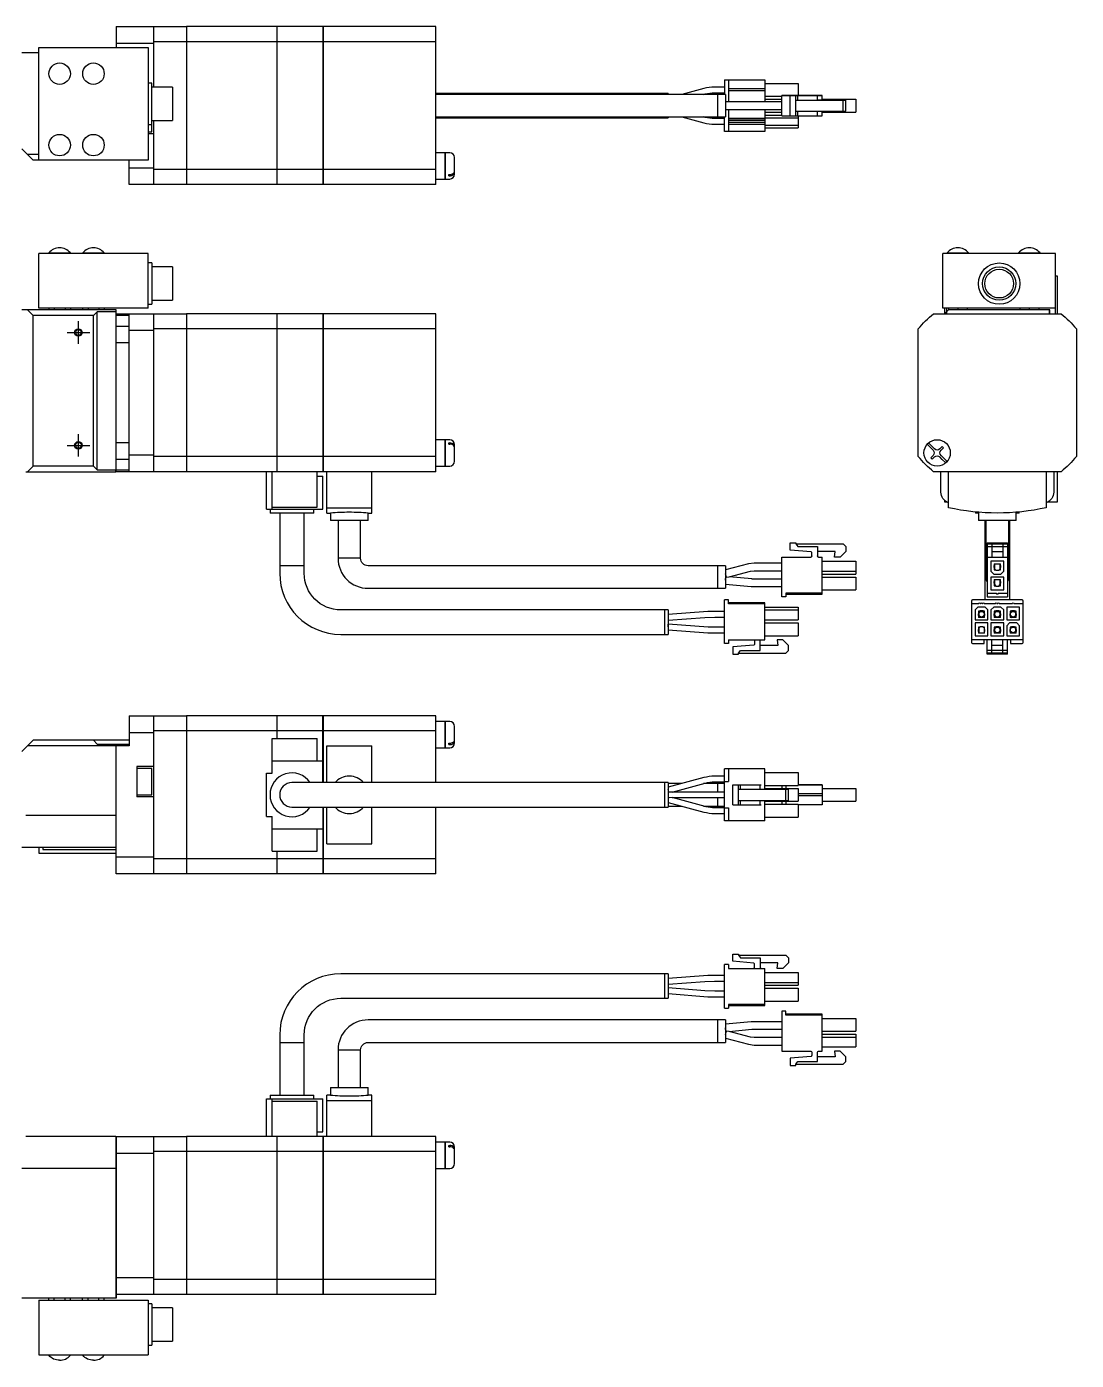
# Model space of a CAD drawing. Extents: x 0 to 479, y -8 to 365.
# Drawn here: x 200.1 to 479.1, y 10 to 364.5 of the extents above; entities that cross this region are included whole.
import ezdxf

# ---------------------------------------------------------------- set-up
doc = ezdxf.new("R2010")
doc.units = 0
doc.header["$LTSCALE"] = 0.5
doc.linetypes.add('CENTER', pattern=[50.8, 31.75, -6.35, 6.35, -6.35])
for name, color, linetype in [('MSM_CENTER', 1, 'CENTER'), ('MSM_CONTINUOUS', 7, 'CONTINUOUS'), ('MSM_NARROW', 5, 'CONTINUOUS')]:
    doc.layers.add(name, color=color, linetype=linetype)

msp = doc.modelspace()

# ---------------------------------------------------------------- linework, layer by layer
at = {"layer": 'MSM_CENTER'}
for p, q in [((213.83, 280.23), (213.83, 286.23)), ((210.83, 283.23), (216.83, 283.23)), ((213.83, 250.23), (213.83, 256.23)), ((210.83, 253.23), (216.83, 253.23))]:
    msp.add_line(p, q, dxfattribs=at)
at = {"layer": 'MSM_CONTINUOUS'}
for p, q in [((223.83, 364.54), (223.83, 359.04)), ((223.83, 364.54), (242.53, 364.54)), ((233.83, 348.46), (233.83, 364.54)), ((242.53, 364.54), (242.53, 322.54)), ((242.58, 364.49), (242.53, 364.49)), ((242.58, 364.54), (242.58, 322.54)), ((266.53, 364.54), (242.58, 364.54)), ((266.53, 364.54), (266.53, 322.54)), ((266.58, 364.49), (266.53, 364.49)), ((266.58, 364.54), (266.58, 322.54)), ((278.83, 364.54), (266.58, 364.54)), ((278.83, 364.54), (278.83, 322.54)), ((278.88, 364.49), (278.83, 364.49)), ((278.88, 364.54), (278.88, 322.54)), ((308.83, 364.54), (278.88, 364.54)), ((308.83, 322.54), (308.83, 364.54)), ((203.33, 359.04), (232.33, 359.04)), ((203.33, 329.04), (203.33, 359.04)), ((233.83, 360.04), (223.83, 360.04)), ((232.33, 359.04), (232.33, 329.04)), ((242.53, 360.51), (233.83, 360.51)), ((242.58, 360.25), (242.53, 360.25)), ((266.53, 360.51), (242.58, 360.51)), ((266.58, 360.25), (266.53, 360.25)), ((278.83, 360.51), (266.58, 360.51)), ((278.88, 360.25), (278.83, 360.25)), ((308.83, 360.51), (278.88, 360.51)), ((203.33, 357.54), (198.83, 357.54)), ((233.33, 349.54), (232.33, 349.54)), ((233.33, 336.54), (233.33, 349.54)), ((238.83, 348.46), (233.33, 348.46)), ((238.83, 348.46), (238.83, 339.61)), ((380.06, 348.11), (374.21, 346.54)), ((385.58, 348.49), (382.94, 348.49)), ((385.58, 350.44), (385.58, 346.54)), ((385.58, 350.44), (396.28, 350.44)), ((386.58, 350.44), (386.58, 344.54)), ((396.28, 347.99), (386.58, 347.99)), ((396.28, 347.49), (386.58, 347.49)), ((396.28, 350.44), (396.28, 344.54)), ((396.28, 349.44), (405.18, 349.44)), ((405.18, 349.44), (405.18, 346.24)), ((370.58, 346.79), (308.83, 346.79)), ((385.83, 346.54), (308.83, 346.54)), ((369.58, 346.79), (369.58, 346.54)), ((370.58, 346.79), (370.58, 346.54)), ((380, 346.54), (380.45, 346.66)), ((382.94, 346.99), (385.58, 346.99)), ((383.83, 340.54), (383.83, 346.54)), ((385.83, 346.54), (385.83, 340.54)), ((392.73, 344.54), (385.83, 344.54)), ((392.2, 344.54), (385.83, 344.54)), ((393.47, 344.54), (392.2, 344.54)), ((392.92, 344.54), (392.73, 344.54)), ((400.83, 344.54), (392.92, 344.54)), ((400.83, 344.54), (393.47, 344.54)), ((396.28, 346.04), (400.83, 346.04)), ((396.28, 345.24), (400.83, 345.24)), ((400.83, 346.23), (408.48, 346.23)), ((401.83, 346.24), (400.83, 346.24)), ((400.83, 346.24), (400.83, 346.23)), ((400.83, 340.83), (400.83, 346.23)), ((411.53, 346.24), (401.83, 346.24)), ((408.59, 346.23), (403.03, 346.23)), ((403.03, 346.23), (404.53, 346.23)), ((403.03, 340.83), (403.03, 346.23)), ((404.53, 346.23), (405.03, 346.23)), ((404.53, 340.83), (404.53, 346.23)), ((404.53, 345.04), (417.13, 345.04)), ((405.03, 346.23), (410.28, 346.23)), ((405.03, 345.04), (405.03, 346.23)), ((408.48, 346.23), (408.78, 346.23)), ((408.78, 346.23), (408.59, 346.23)), ((410.28, 345.04), (410.28, 346.23)), ((410.28, 346.23), (410.58, 346.23)), ((414.96, 345.04), (410.28, 345.04)), ((410.58, 345.04), (410.28, 345.04)), ((410.58, 346.23), (411.53, 346.23)), ((411.53, 346.23), (411.53, 346.24)), ((411.53, 345.04), (411.53, 346.23)), ((411.53, 345.24), (420.43, 345.24)), ((411.53, 345.24), (420.43, 345.24)), ((411.53, 345.24), (420.43, 345.24)), ((414.83, 345.04), (414.96, 345.04)), ((416.33, 345.04), (414.96, 345.04)), ((417.83, 345.04), (416.33, 345.04)), ((417.13, 345.04), (417.83, 345.04)), ((417.13, 342.04), (417.13, 345.04)), ((417.83, 342.04), (417.83, 345.04)), ((420.43, 345.24), (420.43, 341.84)), ((308.83, 340.54), (385.83, 340.54)), ((369.58, 340.54), (369.58, 340.29)), ((370.58, 340.54), (370.58, 340.29)), ((374.21, 340.54), (380.06, 338.97)), ((380.45, 340.41), (380, 340.54)), ((385.58, 336.64), (385.58, 340.54)), ((385.83, 342.54), (392.2, 342.54)), ((386.58, 342.54), (386.58, 336.64)), ((392.2, 342.54), (393.47, 342.54)), ((393.47, 342.54), (400.83, 342.54)), ((396.28, 342.54), (396.28, 336.64)), ((396.28, 341.84), (400.83, 341.84)), ((396.28, 341.04), (400.83, 341.04)), ((400.83, 340.83), (403.03, 340.83)), ((403.03, 340.83), (404.53, 340.83)), ((404.53, 342.04), (417.13, 342.04)), ((404.53, 340.83), (405.03, 340.83)), ((405.03, 340.83), (405.03, 342.04)), ((405.03, 340.83), (410.28, 340.83)), ((405.18, 340.83), (405.18, 337.64)), ((410.28, 340.83), (410.28, 342.04)), ((410.28, 340.83), (410.58, 340.83)), ((410.58, 340.83), (411.53, 340.83)), ((411.53, 340.83), (411.53, 342.04)), ((411.53, 341.84), (420.43, 341.84)), ((417.13, 342.04), (417.83, 342.04)), ((232.33, 338.54), (233.33, 338.54)), ((233.33, 339.61), (238.83, 339.61)), ((233.83, 322.54), (233.83, 339.61)), ((308.83, 340.29), (370.58, 340.29)), ((385.58, 340.09), (382.95, 340.09)), ((382.95, 338.59), (385.58, 338.59)), ((396.28, 340.14), (386.58, 340.14)), ((396.28, 339.64), (386.58, 339.64)), ((396.28, 339.59), (386.58, 339.59)), ((396.28, 339.09), (386.58, 339.09)), ((396.28, 339.04), (386.58, 339.04)), ((396.28, 338.54), (386.58, 338.54)), ((396.28, 340.29), (405.18, 340.29)), ((396.28, 338.39), (405.18, 338.39)), ((396.28, 337.64), (405.18, 337.64)), ((232.33, 336.54), (233.33, 336.54)), ((233.83, 336.04), (232.33, 336.04)), ((396.28, 336.64), (385.58, 336.64)), ((201.83, 329.04), (198.83, 332.04)), ((203.33, 330.54), (200.33, 330.54)), ((311.33, 331.04), (308.83, 331.04)), ((311.33, 324.04), (311.33, 331.04)), ((311.38, 330.99), (311.33, 330.99)), ((311.38, 324.04), (311.38, 331.04)), ((312.53, 331.04), (311.38, 331.04)), ((313.83, 325.34), (313.83, 329.74)), ((232.33, 329.04), (201.83, 329.04)), ((227.33, 322.54), (227.33, 329.04)), ((227.33, 327.04), (233.83, 327.04)), ((242.53, 326.56), (233.83, 326.56)), ((242.58, 326.82), (242.53, 326.82)), ((266.53, 326.56), (242.58, 326.56)), ((266.58, 326.82), (266.53, 326.82)), ((278.83, 326.56), (266.58, 326.56)), ((278.88, 326.82), (278.83, 326.82)), ((308.83, 326.56), (278.88, 326.56)), ((308.83, 324.04), (311.33, 324.04)), ((311.33, 324.09), (311.38, 324.09)), ((311.38, 324.04), (312.53, 324.04)), ((312.33, 325.24), (312.53, 325.24)), ((312.33, 324.89), (312.33, 325.24)), ((312.33, 324.89), (312.53, 324.89)), ((242.53, 322.54), (227.33, 322.54)), ((242.58, 322.59), (242.53, 322.59)), ((266.53, 322.54), (242.58, 322.54)), ((266.58, 322.59), (266.53, 322.59)), ((278.83, 322.54), (266.58, 322.54)), ((278.88, 322.59), (278.83, 322.59)), ((308.83, 322.54), (278.88, 322.54)), ((203.33, 289.73), (203.33, 304.23)), ((232.33, 304.23), (203.33, 304.23)), ((205.98, 304.39), (211.68, 304.39)), ((205.98, 304.39), (205.98, 304.23)), ((211.68, 304.23), (211.68, 304.39)), ((214.98, 304.39), (220.68, 304.39)), ((214.98, 304.39), (214.98, 304.23)), ((220.68, 304.23), (220.68, 304.39)), ((232.33, 289.73), (232.33, 304.23)), ((233.33, 301.73), (232.33, 301.73)), ((233.33, 301.73), (233.33, 290.73)), ((443.58, 289.73), (443.58, 304.23)), ((473.58, 304.23), (443.58, 304.23)), ((444.73, 304.39), (450.43, 304.39)), ((444.73, 304.39), (444.73, 304.23)), ((450.43, 304.23), (450.43, 304.39)), ((463.73, 304.39), (469.43, 304.39)), ((463.73, 304.39), (463.73, 304.23)), ((469.43, 304.23), (469.43, 304.39)), ((473.58, 288.23), (473.58, 304.23)), ((238.83, 300.65), (233.33, 300.65)), ((238.83, 300.65), (238.83, 291.8)), ((474.08, 298.23), (473.58, 298.23)), ((474.08, 288.23), (474.08, 298.23)), ((232.33, 290.73), (233.33, 290.73)), ((233.33, 291.8), (238.83, 291.8)), ((223.83, 289.23), (198.83, 289.23)), ((201.83, 287.73), (200.33, 289.23)), ((201.83, 247.73), (201.83, 287.73)), ((217.83, 287.73), (201.83, 287.73)), ((232.33, 289.73), (203.33, 289.73)), ((205.94, 289.73), (205.94, 289.23)), ((207.38, 289.73), (207.38, 289.23)), ((210.27, 289.73), (210.27, 289.23)), ((211.71, 289.73), (211.71, 289.23)), ((214.94, 289.73), (214.94, 289.23)), ((216.38, 289.73), (216.38, 289.23)), ((218.83, 288.73), (217.83, 287.73)), ((217.83, 247.73), (217.83, 287.73)), ((223.83, 288.73), (218.83, 288.73)), ((218.83, 246.73), (218.83, 288.73)), ((219.27, 289.73), (219.27, 289.23)), ((220.71, 289.73), (220.71, 289.23)), ((223.83, 246.23), (223.83, 289.23)), ((223.83, 288.23), (242.53, 288.23)), ((227.33, 287.73), (223.83, 287.73)), ((227.33, 246.23), (227.33, 288.23)), ((233.83, 246.23), (233.83, 288.23)), ((242.53, 288.23), (242.53, 246.23)), ((242.58, 288.18), (242.53, 288.18)), ((242.58, 288.23), (242.58, 246.23)), ((266.53, 288.23), (242.58, 288.23)), ((266.53, 288.23), (266.53, 246.23)), ((266.58, 288.18), (266.53, 288.18)), ((266.58, 288.23), (266.58, 246.23)), ((278.83, 288.23), (266.58, 288.23)), ((278.83, 288.23), (278.83, 246.23)), ((278.88, 288.18), (278.83, 288.18)), ((278.88, 288.23), (278.88, 246.23)), ((308.83, 288.23), (278.88, 288.23)), ((308.83, 246.23), (308.83, 288.23)), ((441.11, 288.23), (475.05, 288.23)), ((473.58, 289.73), (443.58, 289.73)), ((444.08, 289.73), (444.08, 288.23)), ((444.58, 288.73), (444.08, 288.23)), ((444.58, 289.73), (444.58, 288.23)), ((445.08, 289.23), (444.58, 288.73)), ((445.08, 289.73), (445.08, 289.23)), ((472.08, 289.23), (445.08, 289.23)), ((447.58, 289.73), (447.58, 289.23)), ((450.08, 289.73), (450.08, 289.23)), ((464.08, 289.73), (464.08, 289.23)), ((466.58, 289.73), (466.58, 289.23)), ((469.08, 289.73), (469.08, 289.23)), ((471.98, 288.23), (471.98, 289.23)), ((472.08, 288.23), (472.08, 289.23)), ((223.83, 284.96), (227.33, 284.96)), ((233.83, 283.73), (227.33, 283.73)), ((242.53, 284.2), (233.83, 284.2)), ((242.58, 283.94), (242.53, 283.94)), ((266.53, 284.2), (242.58, 284.2)), ((266.58, 283.94), (266.53, 283.94)), ((278.83, 284.2), (266.58, 284.2)), ((278.88, 283.94), (278.83, 283.94)), ((308.83, 284.2), (278.88, 284.2)), ((437.08, 250.26), (437.08, 284.2)), ((479.08, 284.2), (479.08, 250.26)), ((227.33, 280.49), (223.83, 280.49)), ((223.83, 253.96), (227.33, 253.96)), ((311.33, 254.73), (308.83, 254.73)), ((311.33, 247.73), (311.33, 254.73)), ((311.38, 254.68), (311.33, 254.68)), ((311.38, 247.73), (311.38, 254.73)), ((312.53, 254.73), (311.38, 254.73)), ((312.33, 253.87), (312.53, 253.87)), ((312.33, 253.52), (312.33, 253.87)), ((312.33, 253.52), (312.53, 253.52)), ((313.83, 249.03), (313.83, 253.43)), ((441.02, 251.93), (439.43, 253.52)), ((439.79, 253.87), (441.37, 252.29)), ((442.78, 252.29), (443.39, 252.89)), ((443.74, 252.54), (443.14, 251.93)), ((443.39, 252.89), (443.74, 252.54)), ((227.33, 249.49), (223.83, 249.49)), ((227.33, 250.73), (233.83, 250.73)), ((242.53, 250.26), (233.83, 250.26)), ((242.58, 250.51), (242.53, 250.51)), ((266.53, 250.26), (242.58, 250.26)), ((266.58, 250.51), (266.53, 250.51)), ((278.83, 250.26), (266.58, 250.26)), ((278.88, 250.51), (278.83, 250.51)), ((308.83, 250.26), (278.88, 250.26)), ((440.42, 249.92), (441.02, 250.52)), ((440.77, 249.57), (440.42, 249.92)), ((441.37, 250.17), (440.77, 249.57)), ((443.45, 249.5), (442.78, 250.17)), ((443.14, 250.52), (444.72, 248.94)), ((444.37, 248.58), (443.45, 249.5)), ((199.83, 246.23), (223.73, 246.23)), ((200.33, 246.23), (201.83, 247.73)), ((217.83, 247.73), (201.83, 247.73)), ((217.83, 247.73), (218.83, 246.73)), ((218.83, 246.73), (223.73, 246.73)), ((223.83, 246.85), (223.73, 246.73)), ((223.73, 246.24), (223.73, 246.73)), ((223.83, 246.33), (223.73, 246.23)), ((223.83, 246.73), (227.33, 246.73)), ((242.53, 246.23), (223.83, 246.23)), ((242.58, 246.28), (242.53, 246.28)), ((278.83, 246.23), (242.58, 246.23)), ((263.83, 236.23), (263.83, 246.23)), ((265.33, 236.23), (265.33, 246.23)), ((266.58, 246.28), (266.53, 246.28)), ((277.33, 236.83), (277.33, 246.23)), ((277.33, 245.03), (278.83, 245.03)), ((278.88, 246.28), (278.83, 246.28)), ((278.83, 236.23), (278.83, 245.03)), ((308.83, 246.23), (278.88, 246.23)), ((279.83, 235.23), (279.83, 246.23)), ((291.83, 235.23), (291.83, 246.23)), ((308.83, 247.73), (311.33, 247.73)), ((311.33, 247.78), (311.38, 247.78)), ((311.38, 247.73), (312.53, 247.73)), ((475.05, 246.23), (441.11, 246.23)), ((443.08, 240.81), (443.08, 246.23)), ((445.08, 236.66), (445.08, 246.23)), ((471.08, 246.23), (471.08, 236.66)), ((473.08, 246.23), (473.08, 240.81)), ((474.08, 238.23), (474.08, 246.23)), ((444.08, 238.57), (444.08, 238.23)), ((444.08, 238.23), (444.55, 238.23)), ((471.61, 238.23), (474.08, 238.23)), ((263.83, 236.23), (278.83, 236.23)), ((264.76, 236.23), (264.76, 235.23)), ((276.4, 235.23), (264.76, 235.23)), ((265.33, 236.83), (277.33, 236.83)), ((267.33, 235.23), (267.33, 219.23)), ((273.83, 219.23), (273.83, 235.23)), ((276.4, 235.23), (276.4, 236.23)), ((279.83, 236.66), (291.83, 236.66)), ((279.83, 235.23), (280.83, 235.23)), ((280.83, 235.23), (280.83, 233.23)), ((290.83, 235.23), (291.83, 235.23)), ((290.83, 233.23), (290.83, 235.23)), ((452.26, 235.51), (452.26, 235.23)), ((453.08, 235.23), (452.26, 235.23)), ((453.08, 235.44), (453.08, 233.23)), ((463.08, 233.23), (463.08, 235.44)), ((463.9, 235.23), (463.08, 235.23)), ((463.9, 235.23), (463.9, 235.51)), ((290.83, 233.23), (280.83, 233.23)), ((282.83, 233.23), (282.83, 223.23)), ((288.83, 223.23), (288.83, 233.23)), ((463.08, 233.23), (453.08, 233.23)), ((454.83, 212.13), (454.83, 233.23)), ((455.08, 218.23), (455.08, 233.23)), ((461.08, 233.23), (461.08, 218.23)), ((461.33, 233.23), (461.33, 212.13)), ((403.03, 227.33), (404.53, 227.33)), ((403.03, 225.41), (403.03, 227.33)), ((403.03, 227.33), (404.53, 227.33)), ((404.53, 227.33), (404.53, 227.03)), ((404.53, 227.03), (417.13, 227.03)), ((404.53, 227.03), (405.03, 226.33)), ((404.53, 227.03), (417.13, 227.03)), ((417.13, 227.03), (417.83, 226.33)), ((417.13, 227.03), (417.83, 226.33)), ((455.38, 227.33), (460.78, 227.33)), ((455.38, 227.33), (455.38, 212.93)), ((455.38, 227.03), (460.78, 227.03)), ((456.58, 227.03), (456.58, 223.53)), ((459.58, 227.03), (459.58, 223.53)), ((460.78, 227.33), (460.78, 212.93)), ((400.83, 212.93), (400.83, 223.53)), ((400.83, 223.53), (408.48, 223.53)), ((400.83, 223.53), (408.48, 223.53)), ((408.59, 224.93), (403.03, 225.41)), ((405.03, 226.33), (410.28, 226.33)), ((408.48, 223.53), (408.48, 223.53)), ((408.78, 223.83), (408.78, 224.73)), ((410.28, 226.33), (410.28, 223.83)), ((414.96, 225.03), (410.28, 225.03)), ((410.58, 223.53), (410.57, 223.53)), ((410.58, 223.53), (411.53, 223.53)), ((410.58, 223.53), (411.53, 223.53)), ((411.53, 213.68), (411.53, 223.53)), ((414.83, 223.53), (414.96, 225.03)), ((414.83, 223.53), (414.96, 225.03)), ((416.33, 223.53), (414.83, 223.53)), ((417.83, 225.03), (416.33, 223.53)), ((417.83, 226.33), (417.83, 225.03)), ((455.38, 226.33), (460.78, 226.33)), ((455.38, 223.53), (460.78, 223.53)), ((456.58, 225.03), (459.58, 225.03)), ((273.83, 221.23), (267.33, 221.23)), ((288.83, 223.23), (282.83, 223.23)), ((385.83, 221.23), (290.83, 221.23)), ((383.83, 215.23), (383.83, 221.23)), ((391.95, 221.71), (385.83, 220.11)), ((385.83, 221.23), (385.83, 215.23)), ((393.47, 221.9), (391.95, 221.71)), ((392.46, 219.77), (393.47, 219.9)), ((400.83, 221.9), (393.47, 221.9)), ((393.47, 219.9), (400.83, 219.9)), ((411.53, 222.43), (420.43, 222.43)), ((411.53, 222.43), (420.43, 222.43)), ((420.43, 222.43), (420.43, 219.03)), ((455.08, 221.23), (454.83, 221.23)), ((455.38, 223.23), (455.08, 223.23)), ((456.38, 222.43), (456.38, 219.78)), ((459.78, 222.43), (456.38, 222.43)), ((457.18, 221.28), (457.18, 220.78)), ((457.33, 221.28), (457.18, 221.28)), ((457.18, 220.78), (457.33, 220.78)), ((457.28, 221.78), (458.88, 221.78)), ((457.28, 221.78), (457.28, 221.28)), ((457.28, 220.78), (457.28, 220.13)), ((457.28, 220.13), (457.6, 220.13)), ((457.33, 221.78), (457.33, 220.4)), ((457.33, 220.4), (457.7, 220.03)), ((457.7, 220.03), (458.45, 220.03)), ((458.45, 220.03), (458.83, 220.4)), ((458.55, 220.13), (458.88, 220.13)), ((458.83, 220.4), (458.83, 221.78)), ((458.83, 221.28), (458.98, 221.28)), ((458.83, 220.78), (458.98, 220.78)), ((458.88, 221.28), (458.88, 221.78)), ((458.88, 220.13), (458.88, 220.78)), ((458.98, 220.78), (458.98, 221.28)), ((459.78, 219.78), (459.78, 222.43)), ((461.08, 223.23), (460.78, 223.23)), ((461.33, 221.23), (461.08, 221.23)), ((386.05, 218.23), (385.83, 219.08)), ((386.05, 218.23), (385.83, 219.08)), ((385.83, 217.38), (385.92, 218.37)), ((385.83, 216.37), (392.63, 215.72)), ((386.01, 218.36), (385.92, 218.37)), ((386.05, 218.23), (386.77, 218.29)), ((386.77, 218.29), (392.46, 219.77)), ((392.83, 217.71), (386.77, 218.29)), ((392.92, 217.7), (392.83, 217.71)), ((400.83, 217.7), (392.92, 217.7)), ((411.53, 219.78), (420.43, 219.78)), ((411.53, 219.03), (420.43, 219.03)), ((411.53, 218.23), (420.43, 218.23)), ((411.53, 218.23), (420.43, 218.23)), ((420.43, 218.23), (420.43, 214.83)), ((456.38, 219.78), (457.13, 219.03)), ((459.78, 218.23), (456.38, 218.23)), ((456.38, 218.23), (456.38, 214.83)), ((457.13, 219.03), (459.03, 219.03)), ((457.18, 217.08), (457.18, 216.58)), ((457.33, 217.08), (457.18, 217.08)), ((457.18, 216.58), (457.33, 216.58)), ((457.28, 217.58), (458.88, 217.58)), ((457.28, 217.58), (457.28, 217.08)), ((457.28, 216.58), (457.28, 215.93)), ((457.33, 217.58), (457.33, 216.2)), ((458.83, 216.2), (458.83, 217.58)), ((458.83, 217.08), (458.98, 217.08)), ((458.83, 216.58), (458.98, 216.58)), ((458.88, 217.08), (458.88, 217.58)), ((458.88, 215.93), (458.88, 216.58)), ((458.98, 216.58), (458.98, 217.08)), ((459.03, 219.03), (459.78, 219.78)), ((459.78, 214.83), (459.78, 218.23)), ((290.83, 215.23), (385.83, 215.23)), ((392.63, 215.72), (392.92, 215.7)), ((392.92, 215.7), (400.83, 215.7)), ((401.83, 212.93), (400.83, 212.93)), ((411.53, 213.93), (401.83, 213.93)), ((401.83, 213.93), (401.83, 212.93)), ((401.83, 213.68), (411.53, 213.68)), ((411.53, 214.83), (420.43, 214.83)), ((455.38, 213.93), (457.83, 213.93)), ((455.38, 212.93), (460.78, 212.93)), ((456.38, 214.83), (459.78, 214.83)), ((457.28, 215.93), (457.6, 215.93)), ((457.33, 216.2), (457.7, 215.83)), ((457.7, 215.83), (458.45, 215.83)), ((458.33, 213.93), (460.78, 213.93)), ((458.45, 215.83), (458.83, 216.2)), ((458.55, 215.93), (458.88, 215.93)), ((370.58, 209.48), (283.58, 209.48)), ((369.58, 209.48), (369.58, 202.98)), ((370.58, 209.48), (370.58, 202.98)), ((385.58, 200.53), (385.58, 212.13)), ((386.58, 212.13), (385.58, 212.13)), ((386.58, 211.13), (386.58, 212.13)), ((396.28, 211.38), (386.58, 211.38)), ((396.28, 211.13), (386.58, 211.13)), ((396.28, 201.53), (396.28, 211.38)), ((396.28, 210.23), (405.18, 210.23)), ((396.28, 209.48), (405.18, 209.48)), ((405.18, 210.23), (405.18, 206.83)), ((451.18, 211.83), (451.18, 200.83)), ((453.08, 211.13), (451.18, 211.13)), ((464.68, 212.13), (451.48, 212.13)), ((452.93, 210.23), (452.18, 209.48)), ((452.18, 209.48), (452.18, 206.83)), ((454.83, 210.23), (452.93, 210.23)), ((453.5, 209.23), (453.13, 208.85)), ((454.25, 209.23), (453.5, 209.23)), ((453.63, 211.13), (453.58, 211.13)), ((454.18, 211.13), (454.13, 211.13)), ((454.63, 208.85), (454.25, 209.23)), ((457.55, 211.13), (454.68, 211.13)), ((455.58, 209.48), (454.83, 210.23)), ((455.58, 206.83), (455.58, 209.48)), ((457.13, 210.23), (456.38, 209.48)), ((456.38, 209.48), (456.38, 206.83)), ((459.03, 210.23), (457.13, 210.23)), ((457.7, 209.23), (457.33, 208.85)), ((458.45, 209.23), (457.7, 209.23)), ((458.1, 211.13), (458.05, 211.13)), ((458.83, 208.85), (458.45, 209.23)), ((462.03, 211.13), (458.6, 211.13)), ((459.78, 209.48), (459.03, 210.23)), ((459.78, 206.83), (459.78, 209.48)), ((463.98, 210.23), (460.58, 210.23)), ((460.58, 210.23), (460.58, 206.83)), ((461.9, 209.23), (461.53, 208.85)), ((462.65, 209.23), (461.9, 209.23)), ((464.98, 211.13), (462.53, 211.13)), ((463.03, 208.85), (462.65, 209.23)), ((463.98, 206.83), (463.98, 210.23)), ((464.98, 200.83), (464.98, 211.83)), ((381.12, 209.07), (370.58, 208.23)), ((370.58, 204.98), (370.63, 205.72)), ((370.63, 205.72), (370.58, 205.7)), ((370.63, 206.73), (380.31, 207.5)), ((381.26, 204.93), (370.63, 205.72)), ((380.31, 207.5), (382.95, 207.6)), ((385.58, 209.1), (381.97, 209.1)), ((382.95, 207.6), (385.58, 207.6)), ((396.28, 206.83), (405.18, 206.83)), ((396.28, 206.03), (405.18, 206.03)), ((405.18, 206.03), (405.18, 202.63)), ((452.18, 206.83), (455.58, 206.83)), ((452.18, 206.03), (452.18, 202.63)), ((455.58, 206.03), (452.18, 206.03)), ((453.13, 208.48), (452.98, 208.48)), ((452.98, 208.48), (452.98, 207.98)), ((452.98, 207.98), (453.13, 207.98)), ((453.08, 209.13), (453.08, 208.48)), ((453.4, 209.13), (453.08, 209.13)), ((453.08, 207.98), (453.08, 207.48)), ((454.68, 207.48), (453.08, 207.48)), ((453.13, 208.85), (453.13, 207.48)), ((454.19, 207.48), (453.66, 207.63)), ((454.09, 209.07), (454.54, 208.94)), ((454.68, 209.13), (454.35, 209.13)), ((454.63, 207.48), (454.63, 208.85)), ((454.78, 208.48), (454.63, 208.48)), ((454.78, 207.98), (454.63, 207.98)), ((454.68, 208.48), (454.68, 209.13)), ((454.68, 207.48), (454.68, 207.98)), ((454.78, 207.98), (454.78, 208.48)), ((455.58, 202.63), (455.58, 206.03)), ((456.38, 206.83), (459.78, 206.83)), ((459.78, 206.03), (456.38, 206.03)), ((456.38, 206.03), (456.38, 202.63)), ((457.33, 208.48), (457.18, 208.48)), ((457.18, 208.48), (457.18, 207.98)), ((457.18, 207.98), (457.33, 207.98)), ((457.6, 209.13), (457.28, 209.13)), ((457.28, 209.13), (457.28, 208.48)), ((457.28, 207.98), (457.28, 207.48)), ((458.88, 207.48), (457.28, 207.48)), ((457.33, 208.85), (457.33, 207.48)), ((457.33, 207.48), (457.33, 207.56)), ((458.88, 209.13), (458.55, 209.13)), ((458.82, 207.48), (458.83, 207.56)), ((458.83, 207.48), (458.83, 208.85)), ((458.98, 208.48), (458.83, 208.48)), ((458.98, 207.98), (458.83, 207.98)), ((458.88, 208.48), (458.88, 209.13)), ((458.88, 207.48), (458.88, 207.98)), ((458.98, 207.98), (458.98, 208.48)), ((459.78, 202.63), (459.78, 206.03)), ((460.58, 206.83), (463.98, 206.83)), ((461.33, 206.03), (460.58, 205.28)), ((463.23, 206.03), (461.33, 206.03)), ((461.53, 208.48), (461.38, 208.48)), ((461.38, 208.48), (461.38, 207.98)), ((461.38, 207.98), (461.53, 207.98)), ((461.8, 209.13), (461.48, 209.13)), ((461.48, 209.13), (461.48, 208.48)), ((461.48, 207.98), (461.48, 207.48)), ((463.08, 207.48), (461.48, 207.48)), ((461.53, 208.85), (461.53, 207.48)), ((462.06, 209.07), (461.61, 208.94)), ((461.96, 207.48), (462.49, 207.63)), ((463.08, 209.13), (462.75, 209.13)), ((463.03, 207.48), (463.03, 208.85)), ((463.18, 208.48), (463.03, 208.48)), ((463.18, 207.98), (463.03, 207.98)), ((463.08, 208.48), (463.08, 209.13)), ((463.08, 207.48), (463.08, 207.98)), ((463.18, 207.98), (463.18, 208.48)), ((463.98, 205.28), (463.23, 206.03)), ((283.58, 202.98), (370.58, 202.98)), ((370.58, 204.22), (381.15, 203.43)), ((385.58, 204.9), (381.95, 204.9)), ((381.95, 203.4), (385.58, 203.4)), ((396.28, 202.63), (405.18, 202.63)), ((452.18, 202.63), (455.58, 202.63)), ((452.98, 204.28), (452.98, 203.78)), ((453.13, 204.28), (452.98, 204.28)), ((452.98, 203.78), (453.13, 203.78)), ((453.4, 204.93), (453.08, 204.93)), ((453.08, 204.93), (453.08, 204.28)), ((453.08, 203.78), (453.08, 203.28)), ((454.68, 203.28), (453.08, 203.28)), ((453.5, 205.03), (453.13, 204.65)), ((453.13, 204.65), (453.13, 203.28)), ((454.25, 205.03), (453.5, 205.03)), ((454.35, 204.93), (454.25, 205.03)), ((454.68, 204.93), (454.35, 204.93)), ((454.63, 204.65), (454.35, 204.93)), ((454.63, 203.28), (454.63, 204.65)), ((454.78, 204.28), (454.63, 204.28)), ((454.78, 203.78), (454.63, 203.78)), ((454.68, 204.28), (454.68, 204.93)), ((454.68, 203.28), (454.68, 203.78)), ((454.78, 203.78), (454.78, 204.28)), ((456.38, 202.63), (459.78, 202.63)), ((457.33, 204.28), (457.18, 204.28)), ((457.18, 204.28), (457.18, 203.78)), ((457.18, 203.78), (457.33, 203.78)), ((457.28, 204.93), (457.28, 204.28)), ((457.6, 204.93), (457.28, 204.93)), ((457.28, 203.78), (457.28, 203.28)), ((458.88, 203.28), (457.28, 203.28)), ((457.7, 205.03), (457.33, 204.65)), ((457.33, 204.65), (457.33, 203.28)), ((458.45, 205.03), (457.7, 205.03)), ((458.55, 204.93), (458.45, 205.03)), ((458.88, 204.93), (458.55, 204.93)), ((458.83, 204.65), (458.55, 204.93)), ((458.83, 203.28), (458.83, 204.65)), ((458.98, 204.28), (458.83, 204.28)), ((458.98, 203.78), (458.83, 203.78)), ((458.88, 204.28), (458.88, 204.93)), ((458.88, 203.28), (458.88, 203.78)), ((458.98, 203.78), (458.98, 204.28)), ((460.58, 205.28), (460.58, 202.63)), ((460.58, 202.63), (463.98, 202.63)), ((461.53, 204.28), (461.38, 204.28)), ((461.38, 204.28), (461.38, 203.78)), ((461.38, 203.78), (461.53, 203.78)), ((461.8, 204.93), (461.48, 204.93)), ((461.48, 204.93), (461.48, 204.28)), ((461.48, 203.78), (461.48, 203.28)), ((463.08, 203.28), (461.48, 203.28)), ((461.9, 205.03), (461.53, 204.65)), ((461.53, 204.65), (461.53, 203.28)), ((461.53, 203.58), (462.08, 203.43)), ((462.65, 205.03), (461.9, 205.03)), ((462.48, 204.87), (461.93, 205.03)), ((463.03, 204.65), (462.65, 205.03)), ((463.08, 204.93), (462.75, 204.93)), ((463.03, 203.28), (463.03, 204.65)), ((463.18, 204.28), (463.03, 204.28)), ((463.18, 203.78), (463.03, 203.78)), ((463.08, 204.28), (463.08, 204.93)), ((463.08, 203.28), (463.08, 203.78)), ((463.18, 203.78), (463.18, 204.28)), ((463.98, 202.63), (463.98, 205.28)), ((386.58, 200.53), (385.58, 200.53)), ((386.58, 201.53), (386.58, 200.53)), ((386.58, 201.53), (396.28, 201.53)), ((393.34, 200.13), (387.78, 199.64)), ((387.78, 199.64), (387.78, 197.73)), ((389.28, 198.03), (389.78, 198.73)), ((389.78, 198.73), (395.03, 198.73)), ((393.53, 201.23), (393.53, 200.33)), ((395.03, 198.73), (395.03, 201.23)), ((399.71, 200.03), (395.03, 200.03)), ((401.08, 201.53), (399.58, 201.53)), ((399.58, 201.53), (399.71, 200.03)), ((402.58, 200.03), (401.08, 201.53)), ((401.88, 198.03), (402.58, 198.73)), ((402.58, 198.73), (402.58, 200.03)), ((464.98, 201.53), (451.18, 201.53)), ((451.48, 200.53), (454.58, 200.53)), ((454.58, 200.53), (454.58, 201.53)), ((455.38, 197.73), (455.38, 201.53)), ((460.78, 198.73), (455.38, 198.73)), ((456.58, 198.03), (456.58, 201.53)), ((459.58, 200.03), (456.58, 200.03)), ((459.58, 198.03), (459.58, 201.53)), ((460.78, 197.73), (460.78, 201.53)), ((461.58, 201.53), (461.58, 200.53)), ((461.58, 200.53), (464.68, 200.53)), ((387.78, 197.73), (389.28, 197.73)), ((389.28, 197.73), (389.28, 198.03)), ((389.28, 198.03), (401.88, 198.03)), ((460.78, 198.03), (455.38, 198.03)), ((460.78, 197.73), (455.38, 197.73)), ((227.33, 181.33), (227.33, 173.33)), ((227.33, 181.33), (242.53, 181.33)), ((233.83, 139.33), (233.83, 181.33)), ((242.53, 181.33), (242.53, 139.33)), ((242.58, 181.28), (242.53, 181.28)), ((242.58, 181.33), (242.58, 139.33)), ((266.53, 181.33), (242.58, 181.33)), ((266.53, 181.33), (266.53, 175.33)), ((266.58, 181.28), (266.53, 181.28)), ((266.58, 181.33), (266.58, 175.33)), ((278.83, 181.33), (266.58, 181.33)), ((278.83, 163.58), (278.83, 181.33)), ((278.88, 181.28), (278.83, 181.28)), ((278.88, 181.33), (278.88, 163.58)), ((308.83, 181.33), (278.88, 181.33)), ((308.83, 163.58), (308.83, 181.33)), ((242.53, 177.3), (233.83, 177.3)), ((266.53, 177.3), (242.58, 177.3)), ((278.83, 177.3), (266.58, 177.3)), ((308.83, 177.3), (278.88, 177.3)), ((311.33, 179.83), (308.83, 179.83)), ((311.33, 172.83), (311.33, 179.83)), ((311.38, 179.78), (311.33, 179.78)), ((311.38, 172.83), (311.38, 179.83)), ((312.53, 179.83), (311.38, 179.83)), ((313.83, 174.13), (313.83, 178.53)), ((198.83, 171.83), (201.83, 174.83)), ((227.33, 174.83), (201.83, 174.83)), ((217.83, 174.83), (218.83, 173.83)), ((218.83, 173.83), (227.33, 173.83)), ((223.73, 173.34), (223.73, 173.83)), ((223.83, 139.33), (223.83, 173.83)), ((233.83, 176.83), (227.33, 176.83)), ((242.58, 177.04), (242.53, 177.04)), ((265.33, 166.11), (265.33, 175.33)), ((265.33, 175.33), (277.33, 175.33)), ((266.58, 177.04), (266.53, 177.04)), ((277.33, 169.33), (277.33, 175.33)), ((278.88, 177.04), (278.83, 177.04)), ((312.33, 174.04), (312.53, 174.04)), ((312.33, 173.69), (312.33, 174.04)), ((223.73, 173.33), (200.33, 173.33)), ((223.73, 173.34), (223.73, 173.33)), ((223.73, 173.34), (223.83, 173.3)), ((223.73, 173.33), (223.73, 154.83)), ((227.33, 173.33), (223.83, 173.33)), ((279.83, 163.58), (279.83, 173.33)), ((279.83, 173.33), (291.83, 173.33)), ((291.83, 163.58), (291.83, 173.33)), ((308.83, 172.83), (311.33, 172.83)), ((311.33, 172.88), (311.38, 172.88)), ((311.38, 172.83), (312.53, 172.83)), ((312.33, 173.69), (312.53, 173.69)), ((229.33, 167.83), (229.33, 159.83)), ((233.83, 167.83), (229.33, 167.83)), ((233.33, 167.33), (229.33, 167.33)), ((233.33, 160.33), (233.33, 167.33)), ((265.33, 169.33), (278.83, 169.33)), ((385.58, 153.43), (385.58, 167.23)), ((396.28, 167.23), (385.58, 167.23)), ((386.58, 167.23), (386.58, 163.83)), ((396.28, 161.83), (396.28, 167.23)), ((263.83, 154.55), (263.83, 166.11)), ((263.83, 166.11), (265.33, 166.11)), ((370.58, 163.58), (270.58, 163.58)), ((369.58, 163.58), (369.58, 157.08)), ((380.06, 164.9), (370.58, 162.36)), ((370.58, 163.58), (370.58, 157.08)), ((374.21, 163.33), (370.58, 163.33)), ((371.61, 161.08), (380.45, 163.45)), ((385.58, 163.33), (380, 163.33)), ((385.58, 165.28), (382.95, 165.28)), ((382.95, 163.78), (385.58, 163.78)), ((383.83, 161.08), (383.83, 163.33)), ((385.58, 163.83), (386.58, 163.83)), ((396.28, 166.23), (405.18, 166.23)), ((405.18, 166.23), (405.18, 162.83)), ((229.33, 160.33), (233.33, 160.33)), ((233.83, 159.83), (229.33, 159.83)), ((385.58, 161.08), (370.58, 161.08)), ((370.58, 159.58), (370.67, 159.58)), ((370.71, 159.7), (371.61, 159.58)), ((371.61, 159.58), (385.58, 159.58)), ((380.45, 157.21), (371.61, 159.58)), ((383.83, 157.33), (383.83, 159.58)), ((387.78, 163.03), (395.33, 163.03)), ((387.78, 157.63), (387.78, 163.03)), ((389.28, 157.63), (389.28, 163.03)), ((389.28, 161.83), (402.58, 161.83)), ((389.78, 161.83), (389.78, 163.03)), ((395.03, 161.83), (395.03, 163.03)), ((396.28, 162.83), (405.18, 162.83)), ((396.28, 162.03), (405.18, 162.03)), ((400.83, 162.83), (400.83, 162.03)), ((401.83, 162.83), (401.83, 162.03)), ((401.88, 158.83), (401.88, 161.83)), ((402.58, 158.83), (402.58, 161.83)), ((411.53, 163.03), (405.18, 163.03)), ((405.18, 163.03), (408.48, 163.03)), ((408.59, 163.03), (405.18, 163.03)), ((405.18, 163.03), (410.28, 163.03)), ((405.18, 162.03), (405.18, 158.63)), ((411.53, 160.58), (405.18, 160.58)), ((411.53, 160.08), (405.18, 160.08)), ((408.48, 163.03), (408.78, 163.03)), ((408.78, 163.03), (408.59, 163.03)), ((410.28, 163.03), (410.58, 163.03)), ((410.58, 163.03), (411.53, 163.03)), ((411.53, 163.03), (411.53, 163.03)), ((411.53, 163.03), (411.53, 157.63)), ((411.53, 162.03), (420.43, 162.03)), ((411.53, 162.03), (420.43, 162.03)), ((411.53, 162.03), (420.43, 162.03)), ((420.43, 162.03), (420.43, 158.63)), ((270.58, 157.08), (370.58, 157.08)), ((278.83, 157.08), (278.83, 139.33)), ((278.88, 157.08), (278.88, 139.33)), ((279.83, 147.33), (279.83, 157.08)), ((291.83, 147.33), (291.83, 157.08)), ((308.83, 139.33), (308.83, 157.08)), ((370.58, 158.3), (380.06, 155.76)), ((370.58, 157.33), (374.21, 157.33)), ((380, 157.33), (385.58, 157.33)), ((380.67, 157.15), (380.45, 157.21)), ((385.58, 156.88), (382.94, 156.88)), ((385.58, 156.83), (386.58, 156.83)), ((386.58, 156.83), (386.58, 153.43)), ((387.78, 157.63), (395.33, 157.63)), ((389.28, 158.83), (402.58, 158.83)), ((389.78, 157.63), (389.78, 158.83)), ((395.03, 157.63), (395.03, 158.83)), ((396.28, 153.43), (396.28, 158.83)), ((396.28, 158.63), (405.18, 158.63)), ((396.28, 157.83), (405.18, 157.83)), ((400.83, 158.63), (400.83, 157.83)), ((401.83, 158.63), (401.83, 157.83)), ((405.18, 157.83), (405.18, 154.43)), ((411.53, 157.63), (405.18, 157.63)), ((411.53, 158.63), (420.43, 158.63)), ((223.73, 154.83), (199.83, 154.83)), ((223.73, 154.83), (223.74, 154.82)), ((223.74, 154.82), (223.83, 154.86)), ((223.74, 154.82), (223.74, 146.34)), ((263.83, 154.55), (265.33, 154.55)), ((265.33, 145.33), (265.33, 154.55)), ((382.94, 155.38), (385.58, 155.38)), ((396.28, 153.43), (385.58, 153.43)), ((396.28, 154.43), (405.18, 154.43)), ((265.33, 151.33), (278.83, 151.33)), ((277.33, 145.33), (277.33, 151.33)), ((223.73, 146.33), (198.83, 146.33)), ((203.33, 146.33), (203.33, 144.83)), ((204.33, 146.33), (204.33, 145.83)), ((204.33, 145.83), (223.83, 145.83)), ((223.83, 146.43), (223.73, 146.33)), ((279.83, 147.33), (291.83, 147.33)), ((203.33, 144.83), (223.83, 144.83)), ((223.83, 143.83), (233.83, 143.83)), ((242.53, 143.36), (233.83, 143.36)), ((242.58, 143.62), (242.53, 143.62)), ((266.53, 143.36), (242.58, 143.36)), ((265.33, 145.33), (277.33, 145.33)), ((266.53, 145.33), (266.53, 139.33)), ((266.58, 143.62), (266.53, 143.62)), ((266.58, 145.33), (266.58, 139.33)), ((278.83, 143.36), (266.58, 143.36)), ((278.88, 143.62), (278.83, 143.62)), ((308.83, 143.36), (278.88, 143.36)), ((242.53, 139.33), (223.83, 139.33)), ((242.58, 139.38), (242.53, 139.38)), ((266.53, 139.33), (242.58, 139.33)), ((266.58, 139.38), (266.53, 139.38)), ((278.83, 139.33), (266.58, 139.33)), ((278.88, 139.38), (278.83, 139.38)), ((308.83, 139.33), (278.88, 139.33)), ((387.78, 116.09), (387.78, 118)), ((387.78, 118), (389.28, 118)), ((389.28, 118), (389.28, 117.7)), ((389.28, 117.7), (401.88, 117.7)), ((389.28, 117.7), (389.78, 117)), ((389.78, 117), (395.03, 117)), ((395.03, 117), (395.03, 114.5)), ((401.88, 117.7), (402.58, 117)), ((402.58, 117), (402.58, 115.7)), ((385.58, 103.6), (385.58, 115.2)), ((386.58, 115.2), (385.58, 115.2)), ((386.58, 115.2), (386.58, 114.2)), ((386.58, 114.2), (396.28, 114.2)), ((393.34, 115.6), (387.78, 116.09)), ((393.53, 114.5), (393.53, 115.4)), ((399.71, 115.7), (395.03, 115.7)), ((396.28, 104.35), (396.28, 114.2)), ((399.58, 114.2), (399.71, 115.7)), ((401.08, 114.2), (399.58, 114.2)), ((402.58, 115.7), (401.08, 114.2)), ((370.58, 112.75), (283.58, 112.75)), ((369.58, 112.75), (369.58, 106.25)), ((370.58, 112.75), (370.58, 106.25)), ((381.15, 112.29), (370.58, 111.5)), ((370.63, 110), (370.58, 110.03)), ((370.63, 110), (380.32, 110.73)), ((380.32, 110.73), (382.94, 110.82)), ((385.58, 112.32), (381.95, 112.32)), ((382.94, 110.82), (385.58, 110.82)), ((396.28, 113.1), (405.18, 113.1)), ((396.28, 110.45), (405.18, 110.45)), ((405.18, 113.1), (405.18, 109.7)), ((370.58, 107.5), (381.12, 106.66)), ((380.31, 108.23), (370.63, 109)), ((382.95, 108.12), (380.31, 108.23)), ((381.97, 106.62), (385.58, 106.62)), ((385.58, 108.12), (382.95, 108.12)), ((396.28, 109.7), (405.18, 109.7)), ((396.28, 108.9), (405.18, 108.9)), ((405.18, 108.9), (405.18, 105.5)), ((283.58, 106.25), (370.58, 106.25)), ((385.58, 103.6), (386.58, 103.6)), ((396.28, 104.6), (386.58, 104.6)), ((386.58, 104.6), (386.58, 103.6)), ((386.58, 104.35), (396.28, 104.35)), ((396.28, 105.5), (405.18, 105.5)), ((385.83, 100.5), (290.83, 100.5)), ((383.83, 94.5), (383.83, 100.5)), ((385.83, 100.5), (385.83, 94.5)), ((392.63, 100.01), (385.83, 99.35)), ((392.92, 100.02), (392.63, 100.01)), ((400.83, 100.02), (392.92, 100.02)), ((400.83, 102.8), (400.83, 92.2)), ((401.83, 102.8), (400.83, 102.8)), ((401.83, 102.8), (400.83, 102.8)), ((401.83, 101.8), (401.83, 102.8)), ((411.53, 102.05), (401.83, 102.05)), ((411.53, 101.8), (401.83, 101.8)), ((411.53, 101.8), (401.83, 101.8)), ((411.53, 101.8), (411.53, 102.05)), ((411.53, 92.2), (411.53, 101.8)), ((411.53, 100.9), (420.43, 100.9)), ((411.53, 100.9), (420.43, 100.9)), ((420.43, 100.9), (420.43, 97.5)), ((267.33, 96.5), (267.33, 80.5)), ((273.83, 80.5), (273.83, 96.5)), ((385.92, 97.35), (385.83, 98.35)), ((385.83, 96.65), (386.08, 97.62)), ((385.83, 96.65), (386.05, 97.49)), ((385.92, 97.35), (386.01, 97.36)), ((386.77, 97.44), (386.05, 97.49)), ((386.77, 97.44), (392.83, 98.02)), ((392.46, 95.95), (386.77, 97.44)), ((393.47, 95.82), (392.46, 95.95)), ((392.83, 98.02), (392.92, 98.02)), ((392.92, 98.02), (400.83, 98.02)), ((400.83, 95.82), (393.47, 95.82)), ((411.53, 97.5), (420.43, 97.5)), ((411.53, 96.7), (420.43, 96.7)), ((411.53, 96.7), (420.43, 96.7)), ((411.53, 95.95), (420.43, 95.95)), ((420.43, 96.7), (420.43, 93.3)), ((267.33, 94.5), (273.83, 94.5)), ((282.83, 92.5), (288.83, 92.5)), ((282.83, 92.5), (282.83, 82.5)), ((288.83, 82.5), (288.83, 92.5)), ((290.83, 94.5), (385.83, 94.5)), ((385.83, 95.62), (391.95, 94.02)), ((391.95, 94.02), (393.47, 93.82)), ((393.47, 93.82), (400.83, 93.82)), ((400.83, 92.2), (408.48, 92.2)), ((410.58, 92.2), (411.53, 92.2)), ((411.53, 93.3), (420.43, 93.3)), ((414.83, 92.2), (414.96, 90.7)), ((416.33, 92.2), (414.83, 92.2)), ((416.33, 92.2), (414.83, 92.2)), ((417.83, 90.7), (416.33, 92.2)), ((417.83, 90.7), (416.33, 92.2)), ((408.59, 90.8), (403.03, 90.31)), ((408.59, 90.8), (403.03, 90.31)), ((403.03, 90.31), (403.03, 88.4)), ((404.53, 88.7), (405.03, 89.4)), ((404.53, 88.4), (404.53, 88.7)), ((404.53, 88.7), (417.13, 88.7)), ((405.03, 89.4), (410.28, 89.4)), ((408.59, 90.8), (407.44, 90.7)), ((408.59, 90.8), (407.44, 90.7)), ((407.44, 90.7), (407.44, 90.7)), ((408.78, 91.9), (408.78, 91)), ((410.28, 89.4), (410.28, 91.9)), ((414.96, 90.7), (410.28, 90.7)), ((414.96, 90.7), (410.28, 90.7)), ((417.13, 88.7), (417.83, 89.4)), ((417.83, 89.4), (417.83, 90.7)), ((403.03, 88.4), (404.53, 88.4)), ((280.83, 82.5), (290.83, 82.5)), ((280.83, 82.5), (280.83, 80.5)), ((290.83, 80.5), (290.83, 82.5)), ((263.83, 69.5), (263.83, 79.5)), ((263.83, 79.5), (278.83, 79.5)), ((264.76, 80.5), (276.4, 80.5)), ((264.76, 80.5), (264.76, 79.5)), ((265.33, 69.5), (265.33, 79.5)), ((265.33, 78.9), (277.33, 78.9)), ((276.4, 79.5), (276.4, 80.5)), ((277.33, 69.5), (277.33, 78.9)), ((278.83, 70.7), (278.83, 79.5)), ((279.83, 69.5), (279.83, 80.5)), ((280.83, 80.5), (279.83, 80.5)), ((279.83, 79.07), (291.83, 79.07)), ((291.83, 80.5), (290.83, 80.5)), ((291.83, 69.5), (291.83, 80.5)), ((223.73, 69.5), (199.83, 69.5)), ((223.73, 69.5), (223.83, 69.4)), ((223.74, 69.49), (223.74, 61.01)), ((223.83, 69.5), (242.53, 69.5)), ((223.83, 69.5), (223.83, 26.5)), ((233.83, 27.5), (233.83, 69.5)), ((242.53, 69.5), (242.53, 27.5)), ((242.58, 69.45), (242.53, 69.45)), ((242.58, 69.5), (242.58, 27.5)), ((278.83, 69.5), (242.58, 69.5)), ((266.53, 69.5), (266.53, 27.5)), ((266.58, 69.45), (266.53, 69.45)), ((266.58, 69.5), (266.58, 27.5)), ((277.33, 70.7), (278.83, 70.7)), ((278.83, 69.5), (278.83, 27.5)), ((278.88, 69.45), (278.83, 69.45)), ((278.88, 69.5), (278.88, 27.5)), ((308.83, 69.5), (278.88, 69.5)), ((308.83, 27.5), (308.83, 69.5)), ((311.33, 68), (308.83, 68)), ((311.33, 61), (311.33, 68)), ((311.38, 67.95), (311.33, 67.95)), ((311.38, 61), (311.38, 68)), ((312.53, 68), (311.38, 68)), ((233.83, 65), (223.83, 65)), ((242.53, 65.47), (233.83, 65.47)), ((242.58, 65.21), (242.53, 65.21)), ((266.53, 65.47), (242.58, 65.47)), ((266.58, 65.21), (266.53, 65.21)), ((278.83, 65.47), (266.58, 65.47)), ((278.88, 65.21), (278.83, 65.21)), ((308.83, 65.47), (278.88, 65.47)), ((312.33, 67.15), (312.53, 67.15)), ((312.33, 66.79), (312.33, 67.15)), ((312.33, 66.79), (312.53, 66.79)), ((313.83, 62.3), (313.83, 66.7)), ((223.73, 61), (198.83, 61)), ((223.74, 61.01), (223.73, 61)), ((223.73, 61), (223.73, 26.5)), ((223.83, 60.97), (223.74, 61.01)), ((308.83, 61), (311.33, 61)), ((311.33, 61.05), (311.38, 61.05)), ((311.38, 61), (312.53, 61)), ((223.83, 32), (233.83, 32)), ((242.53, 31.53), (233.83, 31.53)), ((242.58, 31.79), (242.53, 31.79)), ((266.53, 31.53), (242.58, 31.53)), ((266.58, 31.79), (266.53, 31.79)), ((278.83, 31.53), (266.58, 31.53)), ((278.88, 31.79), (278.83, 31.79)), ((308.83, 31.53), (278.88, 31.53)), ((223.83, 26.5), (198.83, 26.5)), ((203.33, 26), (203.33, 11.5)), ((203.33, 26), (232.33, 26)), ((205.94, 26), (205.94, 26.5)), ((207.38, 26), (207.38, 26.5)), ((210.27, 26), (210.27, 26.5)), ((211.71, 26), (211.71, 26.5)), ((214.94, 26), (214.94, 26.5)), ((216.38, 26), (216.38, 26.5)), ((219.27, 26), (219.27, 26.5)), ((220.71, 26), (220.71, 26.5)), ((242.53, 27.5), (223.83, 27.5)), ((232.33, 26), (232.33, 11.5)), ((233.33, 25), (232.33, 25)), ((233.33, 25), (233.33, 14)), ((242.58, 27.55), (242.53, 27.55)), ((266.53, 27.5), (242.58, 27.5)), ((266.58, 27.55), (266.53, 27.55)), ((278.83, 27.5), (266.58, 27.5)), ((278.88, 27.55), (278.83, 27.55)), ((308.83, 27.5), (278.88, 27.5)), ((238.83, 23.92), (233.33, 23.92)), ((238.83, 23.92), (238.83, 15.07)), ((233.33, 15.07), (238.83, 15.07)), ((203.33, 11.5), (232.33, 11.5)), ((205.98, 11.5), (205.98, 11.34)), ((211.68, 11.34), (205.98, 11.34)), ((211.68, 11.34), (211.68, 11.5)), ((214.98, 11.5), (214.98, 11.34)), ((220.68, 11.34), (214.98, 11.34)), ((220.68, 11.34), (220.68, 11.5)), ((232.33, 14), (233.33, 14))]:
    msp.add_line(p, q, dxfattribs=at)
for centre, radius in [((208.83, 352.04), 2.85), ((217.83, 352.04), 2.85), ((208.83, 333.04), 2.85), ((217.83, 333.04), 2.85), ((458.58, 296.23), 5.5), ((458.58, 296.23), 4.42), ((458.58, 296.23), 3.82), ((213.83, 283.23), 0.783), ((213.83, 253.23), 0.783), ((442.08, 251.23), 3.5), ((453.88, 208.35), 0.75), ((458.08, 208.35), 0.75), ((462.28, 208.35), 0.75), ((458.08, 204.15), 0.75), ((462.28, 204.15), 0.75)]:
    msp.add_circle(centre, radius, dxfattribs=at)
for centre, radius, start, end in [((382.95, 337.33), 11.15, 89.9911, 105.0006), ((382.95, 349.74), 11.15, 255.0015, 270.0068), ((312.53, 329.74), 1.3, 0, 90), ((312.55, 326.85), 1.61, 269.2584, 304.7863), ((312.53, 325.34), 1.3, 270, 360), ((312.54, 326.55), 1.66, 269.4455, 299.7231), ((312.94, 325.89), 0.891, 298.7486, 355.0367), ((313.02, 326.2), 0.809, 303.6126, 357.2927), ((208.82, 302.03), 3.7, 89.9943, 140.3692), ((208.83, 302.03), 3.7, 39.6308, 90), ((217.82, 302.03), 3.7, 89.9943, 140.3692), ((217.83, 302.03), 3.7, 39.6308, 90), ((447.58, 302.03), 3.7, 90, 140.3692), ((447.58, 302.03), 3.7, 39.6308, 90), ((466.58, 302.03), 3.7, 90, 140.3692), ((466.58, 302.03), 3.7, 39.6308, 90), ((312.53, 253.43), 1.3, 0, 90), ((312.6, 252.47), 1.41, 41.3743, 92.8178), ((312.62, 252.14), 1.39, 42.8199, 93.04), ((313.07, 252.57), 0.754, 5.8166, 41.8939), ((313.07, 252.93), 0.751, 1.7681, 38.8955), ((312.53, 249.03), 1.3, 270, 360), ((285.86, 174.71), 60.73, 90.0287, 94.7515), ((285.8, 174.76), 60.68, 85.2466, 89.9732), ((408.48, 223.83), 0.3, 270, 360), ((408.58, 224.73), 0.2, 360, 85), ((410.58, 223.83), 0.3, 180, 270), ((290.83, 223.23), 8, 180, 270), ((283.58, 219.23), 16.25, 180, 270), ((451.48, 211.83), 0.3, 90, 180), ((464.68, 211.83), 0.3, 360, 90), ((370.64, 206.81), 0.0773, 219.0479, 269.5838), ((381.97, 198.35), 10.75, 90, 94.548), ((381.95, 214.15), 10.75, 265.7108, 270), ((451.48, 200.83), 0.3, 180, 270), ((464.68, 200.83), 0.3, 270, 360), ((312.53, 178.53), 1.3, 0, 90), ((312.55, 175.65), 1.61, 269.2584, 304.7863), ((312.53, 174.13), 1.3, 270, 360), ((312.54, 175.35), 1.66, 269.4455, 299.7231), ((312.94, 174.69), 0.891, 298.7486, 355.0367), ((313.02, 175), 0.809, 303.6126, 357.2927), ((270.58, 160.33), 5.82, 33.9465, 326.0534), ((270.58, 160.33), 3.25, 90, 270), ((285.83, 160.33), 5, 40.5416, 139.4584), ((382.95, 154.13), 11.15, 89.9911, 105.0006), ((366.79, 160.48), 4, 8.6188, 19.1466), ((376.74, 163.15), 6.42, 196.122, 198.806), ((376.82, 157.45), 6.51, 159.8194, 163.5786), ((285.83, 160.33), 5, 220.5416, 319.4584), ((382.94, 166.49), 11.11, 255, 270.006), ((393.23, 114.5), 0.3, 270, 0), ((393.33, 115.4), 0.2, 0, 85), ((395.33, 114.5), 0.3, 180, 270), ((283.58, 96.5), 16.25, 90, 180), ((381.95, 101.57), 10.75, 90, 94.2892), ((370.64, 108.92), 0.0773, 90.4162, 140.9521), ((381.97, 117.37), 10.75, 265.452, 270), ((290.83, 92.5), 8, 90, 180), ((408.58, 91), 0.2, 275, 0), ((408.58, 91), 0.2, 275, 0), ((285.85, 140.97), 60.68, 265.2466, 269.9732), ((285.79, 141.02), 60.73, 270.0287, 274.7515), ((312.53, 66.7), 1.3, 0, 90), ((312.6, 65.74), 1.41, 41.3743, 92.8178), ((312.62, 65.41), 1.39, 42.8199, 93.04), ((313.07, 65.85), 0.754, 5.8166, 41.8939), ((313.07, 66.2), 0.751, 1.7681, 38.8955), ((312.53, 62.3), 1.3, 270, 360), ((208.83, 13.7), 3.7, 270, 320.3692), ((217.83, 13.7), 3.7, 270, 320.3692)]:
    msp.add_arc(centre, radius, start, end, dxfattribs=at)
at = {"layer": 'MSM_CONTINUOUS', "extrusion": (0, 0, -1)}
for centre, radius, start, end in [((-382.95, 337.33), 9.65, 75.0035, 90.008), ((-382.95, 349.74), 9.65, 269.9899, 284.9986), ((-458.08, 267.23), 27, 38.9424, 51.0576), ((-458.08, 267.23), 27, 128.9424, 141.0576), ((-440.31, 251.23), 1, 135, 225), ((-442.08, 252.99), 1, 225, 315), ((-443.84, 251.23), 1, 315, 45), ((-458.08, 267.23), 27, 308.9424, 321.0576), ((-442.08, 249.46), 1, 45, 135), ((-458.08, 267.23), 27, 218.9424, 231.0576), ((-446.08, 240.81), 3, 289.4712, 0), ((-470.08, 240.81), 3, 180, 250.5288), ((-458.08, 295.23), 60, 257.4867, 282.5133), ((-408.48, 223.83), 0.3, 180, 270), ((-408.48, 223.83), 0.3, 180, 270), ((-410.58, 223.83), 0.3, 270, 0), ((-410.58, 223.83), 0.3, 270, 0), ((-290.83, 223.23), 2, 270, 0), ((-458.08, 220.9), 1, 41.4089, 61.0443), ((-458.08, 220.9), 1, 118.9543, 138.5897), ((-283.58, 219.23), 9.75, 270, 0), ((-458.08, 218.23), 3, 334.1574, 25.8426), ((-458.08, 216.7), 1, 41.4089, 61.0443), ((-458.08, 216.7), 1, 118.9543, 138.5897), ((-458.08, 218.23), 3, 154.1574, 205.8427), ((-458.08, 213.93), 0.25, 179.9993, 359.9993), ((-453.33, 211.13), 0.25, 0, 180), ((-453.88, 211.13), 0.25, 0, 180), ((-454.43, 211.13), 0.25, 0, 180), ((-457.8, 211.13), 0.25, 0, 180), ((-458.35, 211.13), 0.25, 0, 180), ((-462.28, 211.13), 0.25, 0, 180), ((-381.95, 214.15), 9.25, 270, 274.2892), ((-393.23, 201.23), 0.3, 90, 180), ((-393.33, 200.33), 0.2, 180, 265), ((-395.33, 201.23), 0.3, 0, 90), ((-382.95, 154.13), 9.65, 75.0035, 90.008), ((-382.95, 166.54), 9.66, 269.9949, 283.6178), ((-283.58, 96.5), 9.75, 360, 90), ((-290.83, 92.5), 2, 360, 90), ((-408.48, 91.9), 0.3, 90, 180), ((-410.58, 91.9), 0.3, 360, 90), ((-408.58, 91), 0.2, 180, 265), ((-408.58, 91), 0.2, 180, 265), ((-208.82, 13.7), 3.7, 269.9943, 320.3692), ((-217.82, 13.7), 3.7, 269.9943, 320.3692)]:
    msp.add_arc(centre, radius, start, end, dxfattribs=at)
at = {"layer": 'MSM_NARROW'}
for centre in [(213.83, 283.23), (213.83, 253.23)]:
    msp.add_circle(centre, 1, dxfattribs=at)

doc.saveas('drawing.dxf')
